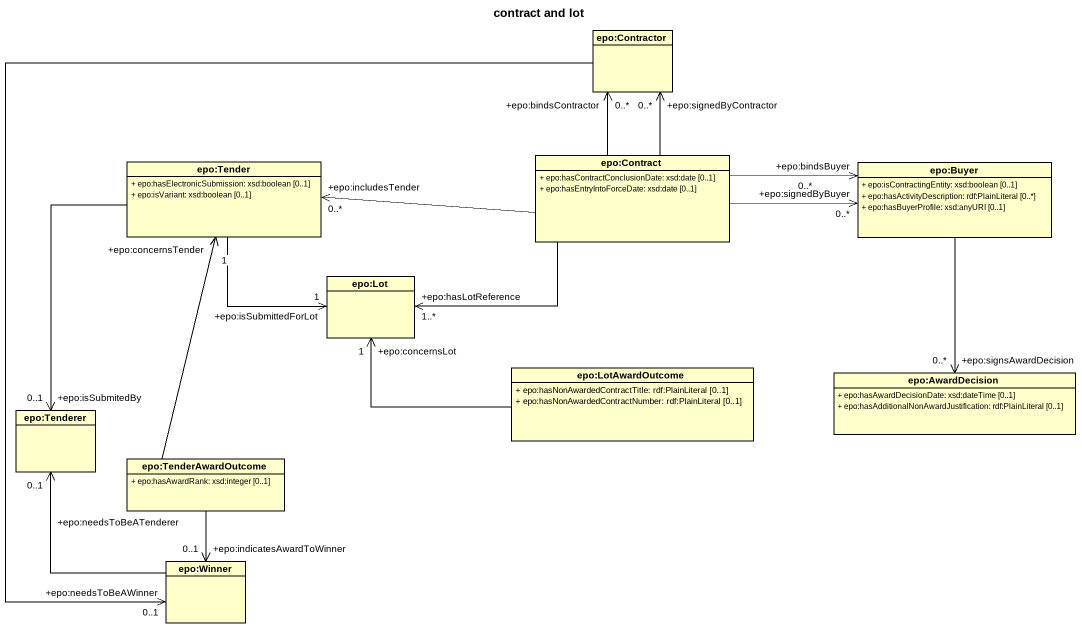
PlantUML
@startuml
title contract and lot
hide circle
hide empty members
skinparam classAttributeIconSize 0
class "epo:Contractor" as epo_Contractor
class "epo:Tender" as epo_Tender {
  + epo:hasElectronicSubmission: xsd:boolean [0..1]
  + epo:isVariant: xsd:boolean [0..1]
}
class "epo:Contract" as epo_Contract {
  + epo:hasContractConclusionDate: xsd:date [0..1]
  + epo:hasEntryIntoForceDate: xsd:date [0..1]
}
class "epo:Buyer" as epo_Buyer {
  + epo:isContractingEntity: xsd:boolean [0..1]
  + epo:hasActivityDescription: rdf:PlainLiteral [0..*]
  + epo:hasBuyerProfile: xsd:anyURI [0..1]
}
class "epo:Lot" as epo_Lot
class "epo:LotAwardOutcome" as epo_LotAwardOutcome {
  + epo:hasNonAwardedContractTitle: rdf:PlainLiteral [0..1]
  + epo:hasNonAwardedContractNumber: rdf:PlainLiteral [0..1]
}
class "epo:AwardDecision" as epo_AwardDecision {
  + epo:hasAwardDecisionDate: xsd:dateTime [0..1]
  + epo:hasAdditionalNonAwardJustification: rdf:PlainLiteral [0..1]
}
class "epo:Tenderer" as epo_Tenderer
class "epo:TenderAwardOutcome" as epo_TenderAwardOutcome {
  + epo:hasAwardRank: xsd:integer [0..1]
}
class "epo:Winner" as epo_Winner
epo_Contractor --> "+epo:needsToBeAWinner\n0..1" epo_Winner
epo_Tender --> "+epo:isSubmittedForLot\n1" epo_Lot
epo_Tender --> "+epo:isSubmitedBy\n0..1" epo_Tenderer
epo_Contract -up-> "+epo:signedByContractor\n0..*" epo_Contractor
epo_Contract -up-> "+epo:bindsContractor\n0..*" epo_Contractor
epo_Contract -left-> "+epo:includesTender\n0..*" epo_Tender
epo_Contract -right-> "+epo:signedByBuyer\n0..*" epo_Buyer
epo_Contract -right-> "+epo:bindsBuyer\n0..*" epo_Buyer
epo_Contract -left-> "+epo:hasLotReference\n1..*" epo_Lot
epo_Buyer --> "+epo:signsAwardDecision\n0..*" epo_AwardDecision
epo_LotAwardOutcome -left-> "+epo:concernsLot\n1" epo_Lot
epo_TenderAwardOutcome -up-> "+epo:concernsTender\n1" epo_Tender
epo_TenderAwardOutcome --> "+epo:indicatesAwardToWinner\n0..1" epo_Winner
epo_Winner -up-> "+epo:needsToBeATenderer\n0..1" epo_Tenderer
@enduml
